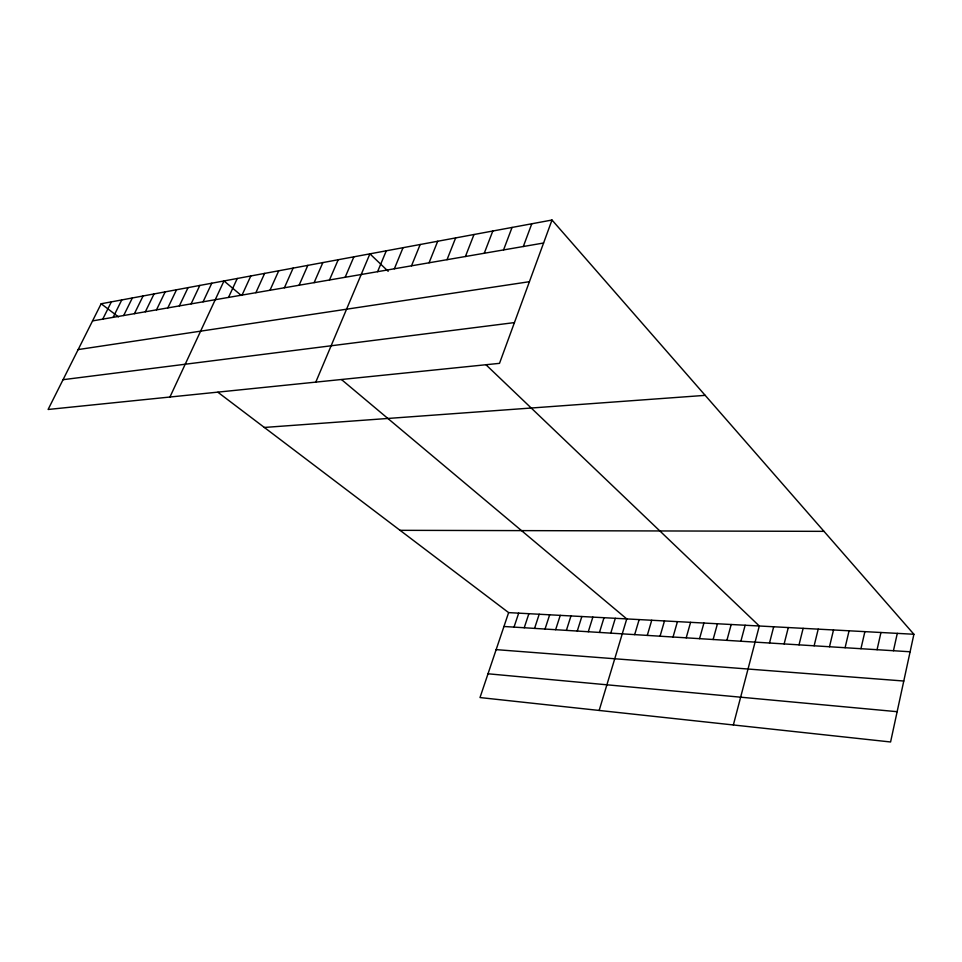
<?xml version="1.0" encoding="UTF-8"?>
<svg xmlns="http://www.w3.org/2000/svg" width="962" height="962" viewBox="0 0 962 962"><rect width="100%" height="100%" fill="white"/><g stroke="black" fill="none" stroke-linecap="round" stroke-linejoin="round"><path stroke-width="1.44" d="M552.008 220.021L499.506 363.347L48.1 409.475L101.154 303.764L552.008 220.021L913.9 634.259L890.584 741.979L480.002 697.558L508.621 612.614L217.905 392.255M893.445 650.733L897.293 633.369M877.067 649.711L880.952 632.503M860.942 648.701L864.886 631.649M845.093 647.715L849.073 630.795M829.484 646.753L833.513 629.966M814.129 645.791L818.205 629.148M799.013 644.853L803.138 628.342M784.138 643.927L788.299 627.549M769.504 643.013L773.688 626.767M733.357 724.975L759.307 625.997L486.087 364.875M740.884 641.233L745.141 625.252M726.899 640.367L731.192 624.506M713.131 639.502L717.448 623.773M699.566 638.66L703.919 623.039M686.207 637.83L690.584 622.33M673.039 637.012L677.44 621.632M660.064 636.207L664.489 620.935M647.282 635.413L651.731 620.262M634.679 634.619L639.153 619.588M599.158 710.449L626.755 618.927L341.594 379.629M610.786 633.14L615.307 618.313M599.47 632.431L604.004 617.712M588.287 631.733L592.857 617.111M577.272 631.048L581.842 616.522M566.39 630.375L570.971 615.945M555.639 629.701L560.245 615.367M545.033 629.052L549.663 614.802M534.571 628.39L539.201 614.249M524.23 627.753L528.884 613.696M514.021 627.116L518.686 613.155M523.316 246.512L531.794 223.773M503.547 249.928L512.061 227.441M484.259 253.259L492.809 231.012M465.416 256.505L474.001 234.512M447.029 259.68L455.639 237.915M429.064 262.782L437.71 241.246M411.508 265.813L420.178 244.504M394.36 268.783L403.042 247.691M377.585 271.681L386.291 250.805M315.789 382.118L369.913 253.848L388.179 271.296M345.154 277.272L353.884 256.818M329.473 279.99L338.215 259.728M314.117 282.636L322.859 262.578M299.098 285.233L307.84 265.368M284.391 287.77L293.133 268.097M269.985 290.259L278.739 270.779M255.88 292.688L264.634 273.4M242.063 295.081L250.805 275.962M228.523 297.414L237.265 278.475M169.937 397.017L223.99 280.94L241.282 295.454M203.066 301.815L211.796 283.213M191.101 303.884L199.819 285.437M179.353 305.904L188.059 287.614M167.821 307.9L176.515 289.766M156.481 309.86L165.175 291.871M145.358 311.784L154.04 293.939M134.427 313.672L143.085 295.971M123.677 315.524L132.335 297.967M113.131 317.352L121.765 299.928M102.754 319.143L111.364 301.864M92.544 320.899L543.578 243.013M78.15 349.579L529.413 281.698M63.047 379.689L514.429 322.595M264.334 427.453L705.182 395.358M400.06 530.327L823.989 531.349M508.621 612.614L913.9 634.259M503.944 626.49L910.112 651.767M496.151 649.627L903.775 681.024M488.011 673.785L897.137 711.688M101.154 303.764L118.47 316.883"/></g></svg>
